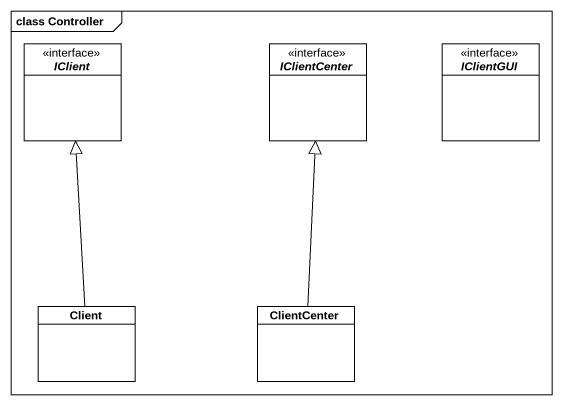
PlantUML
@startuml
mainframe class Controller
hide circle
hide empty members
interface IClient
interface IClientCenter
interface IClientGUI
class Client
class ClientCenter
Client -up-|> IClient
ClientCenter -up-|> IClientCenter
@enduml
